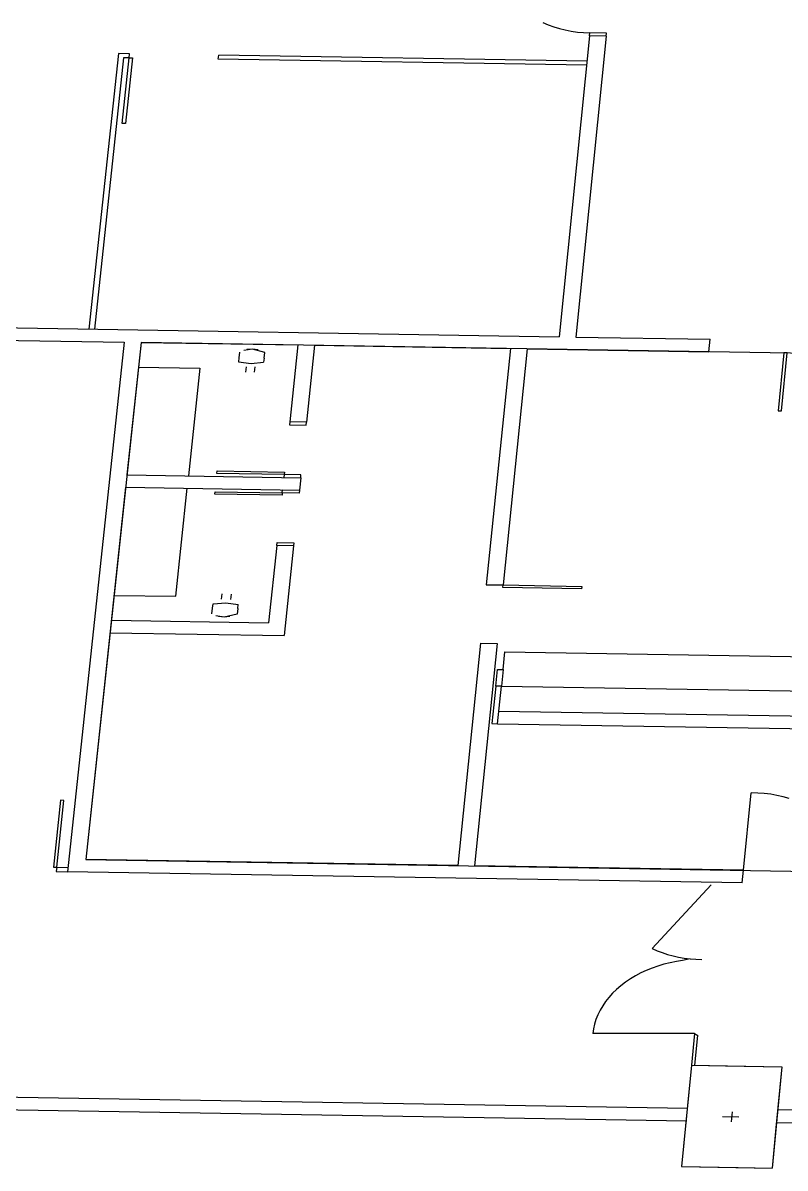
# Model space of a CAD drawing. Extents: x -68 to 264, y 51 to 115.
# Drawn here: x -56.85 to -49.05, y 66.13 to 77.84 of the extents above; entities that cross this region are included whole.
import ezdxf

# ---------------------------------------------------------------- set-up
doc = ezdxf.new("R2010")
doc.units = 0
doc.layers.get('0').update_dxf_attribs({"linetype": 'CONTINUOUS'})

msp = doc.modelspace()

# ---------------------------------------------------------------- linework, layer by layer
for p, q in [((-51.531, 77.843), (-51.477, 77.82)), ((-51.477, 77.82), (-51.42, 77.799)), ((-51.42, 77.799), (-51.362, 77.782)), ((-51.362, 77.782), (-51.302, 77.767)), ((-51.053, 77.708), (-51.364, 74.628)), ((-51.302, 77.767), (-51.24, 77.755)), ((-51.24, 77.755), (-51.178, 77.746)), ((-50.882, 77.705), (-51.192, 74.625)), ((-51.178, 77.746), (-51.114, 77.74)), ((-51.114, 77.74), (-51.05, 77.737)), ((-51.053, 77.708), (-51.05, 77.737)), ((-50.882, 77.705), (-51.053, 77.708)), ((-50.879, 77.734), (-51.05, 77.737)), ((-50.882, 77.705), (-50.879, 77.734)), ((-55.871, 77.526), (-56.174, 74.707)), ((-55.818, 77.483), (-56.117, 74.706)), ((-55.757, 77.524), (-55.871, 77.526)), ((-55.834, 76.811), (-55.761, 77.482)), ((-55.761, 77.482), (-55.818, 77.483)), ((-55.727, 77.482), (-55.799, 76.81)), ((-55.761, 77.482), (-55.757, 77.524)), ((-55.761, 77.482), (-55.727, 77.482)), ((-54.85, 77.467), (-54.845, 77.509)), ((-51.083, 77.406), (-54.85, 77.467)), ((-51.079, 77.448), (-54.845, 77.509)), ((-55.799, 76.81), (-55.834, 76.811)), ((-58.794, 74.75), (-51.364, 74.628)), ((-58.808, 74.623), (-55.811, 74.574)), ((-51.192, 74.625), (-49.819, 74.603)), ((-55.811, 74.574), (-56.391, 69.157)), ((-55.639, 74.571), (-56.204, 69.283)), ((-55.639, 74.571), (-55.784, 73.216)), ((-55.639, 74.571), (-54.037, 74.545)), ((-46.684, 74.425), (-55.639, 74.571)), ((-54.5, 74.502), (-54.59, 74.49)), ((-54.5, 74.502), (-54.559, 74.497)), ((-54.442, 74.495), (-54.5, 74.502)), ((-54.375, 74.469), (-54.5, 74.502)), ((-54.037, 74.545), (-54.119, 73.758)), ((-53.865, 74.542), (-53.948, 73.755)), ((-53.865, 74.542), (-51.863, 74.509)), ((-51.863, 74.509), (-52.109, 72.092)), ((-51.691, 74.507), (-51.937, 72.09)), ((-51.691, 74.507), (-49.832, 74.476)), ((-49.832, 74.476), (-49.819, 74.603)), ((-54.638, 74.415), (-54.642, 74.372)), ((-54.631, 74.473), (-54.638, 74.415)), ((-54.381, 74.411), (-54.386, 74.368)), ((-54.381, 74.411), (-54.375, 74.469)), ((-49.065, 74.464), (-49.123, 73.871)), ((-49.089, 73.871), (-49.031, 74.463)), ((-49.031, 74.463), (-49.065, 74.464)), ((-55.666, 74.318), (-55.037, 74.307)), ((-55.037, 74.307), (-55.153, 73.206)), ((-54.642, 74.372), (-54.515, 74.356)), ((-54.565, 74.322), (-54.571, 74.268)), ((-54.515, 74.356), (-54.386, 74.368)), ((-54.479, 74.267), (-54.473, 74.32)), ((-49.123, 73.871), (-49.089, 73.871)), ((-54.119, 73.758), (-54.123, 73.728)), ((-54.123, 73.728), (-53.951, 73.726)), ((-53.948, 73.755), (-54.119, 73.758)), ((-53.951, 73.726), (-53.948, 73.755)), ((-55.784, 73.216), (-54.007, 73.187)), ((-54.864, 73.231), (-54.861, 73.257)), ((-54.176, 73.22), (-54.864, 73.231)), ((-54.861, 73.257), (-54.173, 73.245)), ((-54.176, 73.22), (-54.179, 73.19)), ((-54.173, 73.245), (-54.176, 73.22)), ((-54.004, 73.217), (-54.176, 73.22)), ((-54.007, 73.187), (-54.004, 73.217)), ((-54.179, 73.19), (-54.007, 73.187)), ((-54.007, 73.187), (-54.02, 73.06)), ((-55.797, 73.089), (-56.204, 69.283)), ((-55.797, 73.089), (-54.02, 73.06)), ((-55.284, 71.974), (-55.167, 73.079)), ((-54.886, 73.019), (-54.883, 73.044)), ((-54.198, 73.008), (-54.886, 73.019)), ((-54.883, 73.044), (-54.195, 73.033)), ((-54.195, 73.033), (-54.198, 73.008)), ((-54.195, 73.033), (-54.192, 73.063)), ((-54.023, 73.03), (-54.195, 73.033)), ((-54.192, 73.063), (-54.02, 73.06)), ((-54.02, 73.06), (-54.023, 73.03)), ((-54.252, 72.494), (-54.249, 72.524)), ((-54.249, 72.524), (-54.077, 72.521)), ((-54.077, 72.521), (-54.08, 72.491)), ((-54.252, 72.494), (-54.335, 71.702)), ((-54.08, 72.491), (-54.252, 72.494)), ((-54.08, 72.491), (-54.176, 71.572)), ((-52.109, 72.092), (-51.937, 72.09)), ((-51.939, 72.064), (-51.937, 72.09)), ((-51.135, 72.051), (-51.939, 72.064)), ((-51.937, 72.09), (-51.133, 72.076)), ((-51.133, 72.076), (-51.135, 72.051)), ((-55.915, 71.984), (-55.284, 71.974)), ((-54.815, 71.944), (-54.81, 71.998)), ((-54.718, 71.996), (-54.724, 71.943)), ((-54.914, 71.794), (-54.908, 71.853)), ((-54.908, 71.853), (-54.903, 71.896)), ((-54.903, 71.896), (-54.773, 71.908)), ((-54.773, 71.908), (-54.646, 71.891)), ((-54.651, 71.848), (-54.657, 71.79)), ((-54.651, 71.848), (-54.646, 71.891)), ((-55.943, 71.729), (-54.335, 71.702)), ((-54.789, 71.761), (-54.876, 71.776)), ((-54.789, 71.761), (-54.847, 71.768)), ((-54.657, 71.79), (-54.789, 71.761)), ((-54.73, 71.766), (-54.789, 71.761)), ((-55.956, 71.601), (-54.176, 71.572)), ((-52.169, 71.496), (-52.401, 69.22)), ((-51.997, 71.493), (-52.228, 69.217)), ((-52.169, 71.496), (-51.997, 71.493)), ((-51.938, 71.226), (-51.92, 71.406)), ((-51.92, 71.406), (-48.127, 71.344)), ((-52.013, 71.056), (-51.995, 71.227)), ((-51.995, 71.227), (-51.938, 71.226)), ((-51.938, 71.226), (-51.955, 71.055)), ((-52.013, 71.056), (-52.052, 70.672)), ((-51.955, 71.055), (-52.013, 71.056)), ((-51.994, 70.671), (-51.955, 71.055)), ((-51.955, 71.055), (-48.161, 70.993)), ((-51.981, 70.799), (-48.185, 70.737)), ((-52.052, 70.672), (-51.994, 70.671)), ((-51.994, 70.671), (-48.197, 70.609)), ((-49.478, 69.172), (-49.401, 69.965)), ((-49.334, 69.962), (-49.401, 69.965)), ((-49.267, 69.957), (-49.334, 69.962)), ((-49.201, 69.949), (-49.267, 69.957)), ((-49.137, 69.937), (-49.201, 69.949)), ((-49.074, 69.922), (-49.137, 69.937)), ((-56.463, 69.888), (-56.536, 69.202)), ((-56.502, 69.202), (-56.428, 69.887)), ((-56.428, 69.887), (-56.463, 69.888)), ((-49.012, 69.905), (-49.074, 69.922)), ((-52.401, 69.22), (-56.204, 69.283)), ((-56.204, 69.283), (-47.184, 69.134)), ((-56.536, 69.202), (-56.502, 69.202)), ((-56.502, 69.202), (-56.506, 69.159)), ((-56.506, 69.159), (-56.391, 69.157)), ((-56.502, 69.202), (-56.386, 69.2)), ((-49.491, 69.043), (-56.391, 69.157)), ((-49.478, 69.172), (-52.228, 69.217)), ((-49.491, 69.043), (-49.478, 69.172)), ((-49.81, 69.023), (-50.414, 68.371)), ((-50.414, 68.371), (-50.363, 68.349)), ((-50.363, 68.349), (-50.31, 68.329)), ((-50.31, 68.329), (-50.255, 68.311)), ((-50.255, 68.311), (-50.199, 68.296)), ((-50.199, 68.296), (-50.142, 68.283)), ((-50.354, 68.192), (-50.414, 68.171)), ((-50.292, 68.211), (-50.354, 68.192)), ((-50.229, 68.226), (-50.292, 68.211)), ((-50.165, 68.239), (-50.229, 68.226)), ((-50.101, 68.248), (-50.165, 68.239)), ((-50.142, 68.283), (-50.084, 68.273)), ((-50.025, 68.266), (-50.101, 68.248)), ((-50.084, 68.273), (-50.025, 68.266)), ((-50.025, 68.266), (-49.965, 68.261)), ((-49.965, 68.261), (-49.905, 68.259)), ((-50.636, 68.06), (-50.686, 68.027)), ((-50.584, 68.092), (-50.636, 68.06)), ((-50.53, 68.121), (-50.584, 68.092)), ((-50.473, 68.147), (-50.53, 68.121)), ((-50.414, 68.171), (-50.473, 68.147)), ((-50.777, 67.953), (-50.817, 67.914)), ((-50.733, 67.991), (-50.777, 67.953)), ((-50.686, 68.027), (-50.733, 67.991)), ((-50.889, 67.829), (-50.919, 67.785)), ((-50.855, 67.872), (-50.889, 67.829)), ((-50.817, 67.914), (-50.855, 67.872)), ((-50.946, 67.74), (-50.969, 67.693)), ((-50.919, 67.785), (-50.946, 67.74)), ((-51.003, 67.598), (-51.014, 67.55)), ((-50.988, 67.646), (-51.003, 67.598)), ((-50.969, 67.693), (-50.988, 67.646)), ((-51.014, 67.55), (-51.02, 67.501)), ((-49.979, 67.501), (-51.02, 67.501)), ((-49.979, 67.501), (-50.011, 67.177)), ((-49.979, 67.501), (-49.946, 67.483)), ((-49.976, 67.177), (-49.946, 67.483)), ((-50.011, 67.177), (-50.112, 66.141)), ((-50.011, 67.177), (-50.051, 66.767)), ((-50.011, 67.177), (-49.664, 67.171)), ((-50.011, 67.177), (-49.086, 67.162)), ((-49.664, 67.171), (-49.086, 67.162)), ((-49.086, 67.162), (-49.186, 66.125)), ((-49.086, 67.162), (-49.147, 66.536)), ((-50.047, 66.735), (-63.853, 66.963)), ((-50.06, 66.605), (-63.868, 66.833)), ((-50.047, 66.735), (-57.795, 66.863)), ((-50.051, 66.767), (-50.112, 66.141)), ((-49.594, 66.701), (-49.604, 66.598)), ((-35.584, 66.496), (-49.122, 66.72)), ((-49.692, 66.653), (-49.526, 66.65)), ((-35.594, 66.366), (-49.134, 66.59)), ((-49.147, 66.536), (-49.186, 66.125)), ((-50.112, 66.141), (-49.534, 66.131)), ((-50.112, 66.141), (-49.186, 66.125)), ((-49.534, 66.131), (-49.186, 66.125))]:
    msp.add_line(p, q)

doc.saveas('drawing.dxf')
